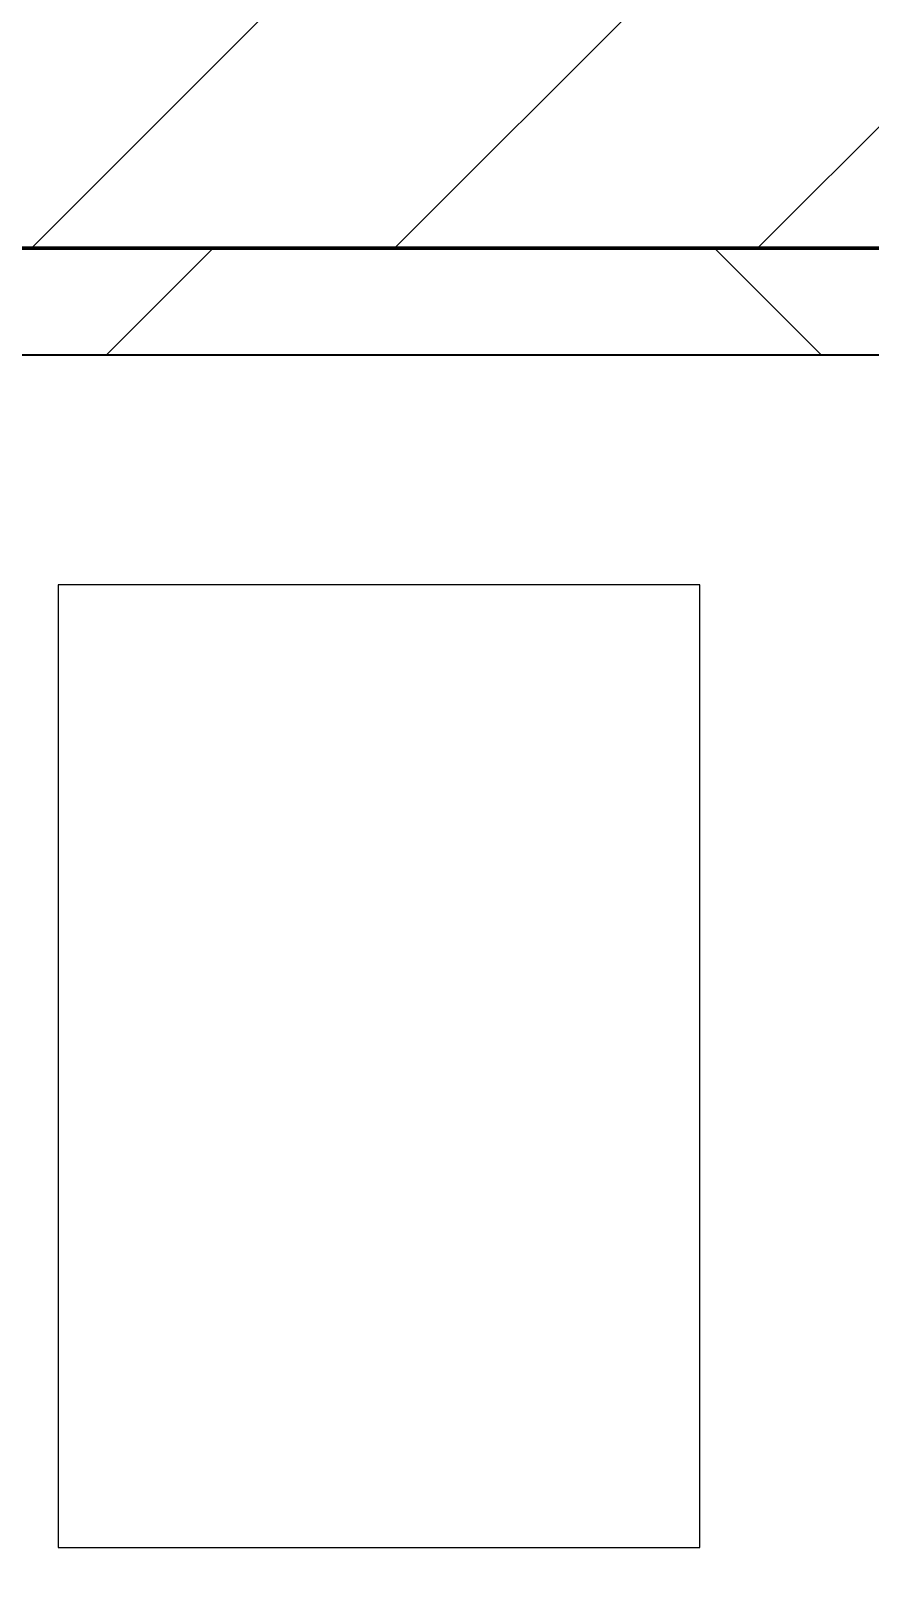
# Model space of a CAD drawing. Header units: millimetres. Extents: x -853228 to -744682, y -17776 to 32484.
# Drawn here: x -782545 to -782153, y 7325 to 8046 of the extents above; entities that cross this region are included whole.
import ezdxf
from ezdxf.xclip import XClip

# ---------------------------------------------------------------- set-up
doc = ezdxf.new("R2010")
doc.units = ezdxf.units.MM
doc.header["$XCLIPFRAME"] = 0
doc.layers.add('000 - WIPEOUT', color=250, linetype='Continuous')
doc.layers.add('A11_ALU.SOLID SHEET', color=2, linetype='Continuous')
for name, color, linetype, lineweight in [('A-GLAZ-CURT', 2, 'Continuous', 9), ('A-WALL', 5, 'Continuous', 35), ('A-WALL-FNSH', 2, 'Continuous', 35), ('A-WALL-PATT', 1, 'Continuous', 9)]:
    doc.layers.add(name, color=color, linetype=linetype, lineweight=lineweight)

# ---------------------------------------------------------------- blocks, each defined once
blk = doc.blocks.new('PPLS-PP19_Custom Tile Pattern - Custom Tile Pattern-V66-4281-01 ENLARGED LOWER PLATFORM LEVEL - REFLECTED CEILING PLAN - SHEET 2')
at = {"layer": 'A-GLAZ-CURT'}
for p, q in [((-300, 0), (300, 0)), ((300, 0), (-300, 0)), ((230.06, 0), (300, 0)), ((-300, -50), (300, -50)), ((300, -50), (-300, -50))]:
    blk.add_line(p, q, dxfattribs=at)
for points, knots in [([(201.98, 0), (204.65, 0), (209.14, 0), (213.9, 0), (241.96, 0), (266.73, 0), (281.71, 0), (291.71, 0), (296.52, 0), (297.86, 0), (298.09, 0)], [-7540.859947, -7540.859947, -7540.859947, -7540.859947, -7289.299508, -7042.621073, -6582.165592, -6068.460911, -5766.029927, -5566.724884, -5280.360606, -5199.253518, -5199.253518, -5199.253518, -5199.253518]), ([(300, 0), (286.53, 0), (254.22, 0), (220.84, 0), (203.62, 0), (202.77, 0)], [-285.253232, -285.253232, -285.253232, -285.253232, -244.693688, -187.987675, -185.029123, -185.029123, -185.029123, -185.029123]), ([(300, 0), (288.22, 0), (262, 0), (230.43, 0), (219.94, 0), (219.02, 0)], [-12528.858583, -12528.858583, -12528.858583, -12528.858583, -11905.454923, -11162.864862, -10856.732305, -10856.732305, -10856.732305, -10856.732305]), ([(284.76, 0), (284.76, 0), (285.09, 0), (287.47, 0), (293.59, 0), (297.76, 0), (300, 0)], [-4110.630118, -4110.630118, -4110.630118, -4110.630118, -4053.389046, -3959.664717, -3862.421465, -3746.95702, -3746.95702, -3746.95702, -3746.95702]), ([(297.38, 0), (295.84, 0), (291.62, 0), (285.38, 0), (284.87, 0)], [-4803.172655, -4803.172655, -4803.172655, -4803.172655, -4358.271401, -4143.037883, -4143.037883, -4143.037883, -4143.037883])]:
    blk.add_open_spline(points, degree=3, knots=knots, dxfattribs=at)
blk = doc.blocks.new('PPLS-PP19_Custom Tile Pattern - Custom Tile Pattern-V67-4281-01 ENLARGED LOWER PLATFORM LEVEL - REFLECTED CEILING PLAN - SHEET 2')
at = {"layer": 'A-GLAZ-CURT'}
for p, q in [((-300, 0), (300, 0)), ((300, 0), (-300, 0)), ((-293.07, 0), (-275.75, 0)), ((-275.75, 0), (-293.07, 0)), ((-222.32, 0), (-205, 0)), ((-205, 0), (-222.32, 0)), ((-300, -50), (300, -50)), ((300, -50), (-300, -50))]:
    blk.add_line(p, q, dxfattribs=at)
at = {"layer": 'A-GLAZ-CURT', "flags": 128}
for points in [[(-300, 0), (-291.56, 0), (-283.3, 0), (-275.2, 0), (-267.26, 0), (-260.2, 0)], [(-260.2, 0), (-267.51, 0), (-275.48, 0), (-283.55, 0), (-291.73, 0), (-300, 0)], [(-191.24, 0), (-196.37, 0), (-202.58, 0), (-209.04, 0), (-215.73, 0), (-222.63, 0), (-229.72, 0), (-236.97, 0), (-244.39, 0), (-251.96, 0), (-259.67, 0)], [(-259.45, 0), (-251.77, 0), (-244.2, 0), (-236.74, 0), (-229.36, 0), (-222.06, 0), (-214.83, 0), (-207.71, 0), (-200.76, 0), (-194.02, 0), (-187.54, 0), (-181.38, 0), (-175.58, 0), (-170.25, 0), (-165.64, 0), (-162.01, 0), (-159.53, 0), (-157.46, 0), (-154.52, 0), (-149.42, 0), (-141.84, 0), (-132.81, 0), (-126.08, 0)], [(-125.17, 0), (-128.55, 0), (-134.16, 0), (-140.03, 0), (-145.5, 0), (-150.63, 0), (-155.53, 0), (-160.27, 0), (-164.95, 0), (-169.65, 0), (-174.47, 0), (-179.49, 0), (-184.81, 0), (-190.44, 0)]]:
    blk.add_lwpolyline(points, dxfattribs=at)
at = {"layer": 'A-GLAZ-CURT'}
for points, knots in [([(-300, 0), (-284.65, 0), (-243.99, 0), (-210.82, 0), (-192.01, 0)], [-5323.127839, -5323.127839, -5323.127839, -5323.127839, -4502.809032, -3105.157906, -3105.157906, -3105.157906, -3105.157906]), ([(-191.26, 0), (-198.65, 0), (-226.61, 0), (-262.56, 0), (-294.48, 0), (-300, 0)], [-15659.319695, -15659.319695, -15659.319695, -15659.319695, -15131.813646, -13729.592194, -13439.944408, -13439.944408, -13439.944408, -13439.944408]), ([(-137.88, 0), (-140.56, 0), (-147.66, 0), (-147.69, 0), (-158.72, 0), (-174.02, 0), (-185.59, 0), (-209.77, 0), (-232.01, 0), (-255.22, 0), (-262.59, 0), (-264.9, 0), (-265.4, 0)], [-3187.727384, -3187.727384, -3187.727384, -3187.727384, -2919.378265, -2477.344047, -2237.412286, -2029.680487, -1755.085331, -1400.429864, -858.079193, -543.655514, -208.940337, 0, 0, 0, 0]), ([(-258.6, 0), (-257.91, 0), (-254.26, 0), (-241.25, 0), (-225.99, 0), (-213.1, 0), (-202.23, 0), (-195.53, 0), (-191.86, 0)], [-5722.54675, -5722.54675, -5722.54675, -5722.54675, -5657.471696, -5413.335975, -5017.494783, -4832.723979, -4666.091899, -4455.137067, -4455.137067, -4455.137067, -4455.137067]), ([(-133.82, 0), (-135.51, 0), (-137.8, 0), (-149.31, 0), (-162.01, 0), (-177.91, 0), (-199.46, 0), (-216.65, 0), (-231.26, 0), (-233.46, 0), (-234, 0)], [-2731.647847, -2731.647847, -2731.647847, -2731.647847, -2418.507304, -2308.929706, -2113.765672, -1763.376603, -1422.553702, -978.033455, -846.069444, -682.911962, -682.911962, -682.911962, -682.911962]), ([(-233.49, 0), (-233.44, 0), (-232.38, 0), (-230.74, 0), (-225.3, 0), (-223.63, 0)], [-455.274641, -455.274641, -455.274641, -455.274641, -440.605512, -119.536984, 0, 0, 0, 0]), ([(-223.63, 0), (-219.39, 0), (-208.31, 0), (-197.55, 0), (-192, 0)], [-5463.295695, -5463.295695, -5463.295695, -5463.295695, -5161.076232, -4856.26284, -4856.26284, -4856.26284, -4856.26284]), ([(-191.26, 0), (-189.63, 0), (-182.01, 0), (-171.77, 0), (-158.7, 0), (-157.22, 0)], [-4443.577227, -4443.577227, -4443.577227, -4443.577227, -4349.945572, -4000.813434, -3840.635403, -3840.635403, -3840.635403, -3840.635403]), ([(-191.26, 0), (-189.37, 0), (-182.43, 0), (-169.02, 0), (-152.12, 0), (-136.84, 0), (-127.33, 0), (-124.19, 0), (-123.43, 0), (-123.28, 0)], [-4842.804216, -4842.804216, -4842.804216, -4842.804216, -4739.070012, -4465.409639, -4149.119819, -3839.893365, -3647.167523, -3488.92562, -3439.852845, -3439.852845, -3439.852845, -3439.852845]), ([(-191.25, 0), (-186.07, 0), (-158.96, 0), (-129.95, 0), (-110.8, 0), (-99.5, 0), (-91.46, 0)], [-3086.306301, -3086.306301, -3086.306301, -3086.306301, -2700.551212, -1002.059161, -460.363443, 0, 0, 0, 0]), ([(-122.46, 0), (-126.46, 0), (-146.93, 0), (-170.33, 0), (-190.91, 0)], [-17507.862731, -17507.862731, -17507.862731, -17507.862731, -17136.203329, -15667.613966, -15667.613966, -15667.613966, -15667.613966]), ([(-152.35, 0), (-151.03, 0), (-147.71, 0), (-143.57, 0), (-138.62, 0)], [-3494.978217, -3494.978217, -3494.978217, -3494.978217, -3371.022232, -3227.460399, -3227.460399, -3227.460399, -3227.460399]), ([(-123.27, 0), (-124.63, 0), (-128.35, 0), (-136.96, 0), (-147.46, 0), (-150.03, 0), (-150.57, 0)], [-5814.755826, -5814.755826, -5814.755826, -5814.755826, -5700.061948, -5508.838257, -5298.784692, -5196.16478, -5196.16478, -5196.16478, -5196.16478]), ([(-150.34, 0), (-150.07, 0), (-147.75, 0), (-142.6, 0), (-127.26, 0), (-107.3, 0), (-90.42, 0), (-75.26, 0), (-68.41, 0), (-65.12, 0), (-63.63, 0)], [-4948.728362, -4948.728362, -4948.728362, -4948.728362, -4883.323924, -4440.880425, -4054.690705, -3793.097032, -3402.597032, -3144.956779, -3050.982048, -2969.237017, -2969.237017, -2969.237017, -2969.237017]), ([(-122.81, 0), (-128.03, 0), (-136.73, 0), (-147.74, 0), (-149.07, 0)], [-6742.200112, -6742.200112, -6742.200112, -6742.200112, -6449.282163, -6277.220794, -6277.220794, -6277.220794, -6277.220794]), ([(-148.23, 0), (-146.94, 0), (-140.15, 0), (-137.28, 0), (-133.93, 0), (-128.78, 0), (-126.5, 0)], [-6162.058746, -6162.058746, -6162.058746, -6162.058746, -6017.569127, -5560.701257, -5364.112219, -5231.017328, -5231.017328, -5231.017328, -5231.017328]), ([(-86.16, 0), (-91.37, 0), (-104.13, 0), (-122.65, 0), (-139.03, 0), (-146.11, 0), (-146.95, 0)], [-1681.3698, -1681.3698, -1681.3698, -1681.3698, -1374.161226, -945.742622, -741.901385, -489.130243, -489.130243, -489.130243, -489.130243]), ([(-146.69, 0), (-146.59, 0), (-145.49, 0), (-135.69, 0), (-128.29, 0), (-125.15, 0)], [-420.34245, -420.34245, -420.34245, -420.34245, -406.956646, -290.263673, 0, 0, 0, 0]), ([(-127.41, 0), (-131.63, 0), (-133.16, 0), (-134.09, 0), (-134.15, 0)], [-8540.990293, -8540.990293, -8540.990293, -8540.990293, -8266.114998, -8246.473386, -8246.473386, -8246.473386, -8246.473386]), ([(-134.15, 0), (-133.32, 0), (-130.31, 0), (-117.33, 0), (-92.04, 0), (-74.02, 0), (-62.74, 0), (-60.36, 0), (-59.97, 0)], [-7657.439573, -7657.439573, -7657.439573, -7657.439573, -7293.749979, -6839.55839, -6236.997189, -5713.340575, -5140.470607, -5006.787413, -5006.787413, -5006.787413, -5006.787413]), ([(-113.43, 0), (-113.44, 0), (-113.96, 0), (-119.73, 0), (-125.43, 0), (-127.03, 0), (-127.41, 0)], [-328.499627, -328.499627, -328.499627, -328.499627, -282.672656, -98.539552, -24.539552, 0, 0, 0, 0]), ([(-126.5, 0), (-122.44, 0), (-108.71, 0), (-86.68, 0), (-64.27, 0), (-56.57, 0), (-54.16, 0)], [-5231.017328, -5231.017328, -5231.017328, -5231.017328, -4994.692869, -4542.524482, -4008.285538, -3736.440949, -3736.440949, -3736.440949, -3736.440949]), ([(-125.15, 0), (-124.93, 0), (-124.21, 0), (-123.33, 0), (-122.65, 0)], [-3362.7396, -3362.7396, -3362.7396, -3362.7396, -3342.215224, -3292.682525, -3292.682525, -3292.682525, -3292.682525]), ([(-122.35, 0), (-119.36, 0), (-111.92, 0), (-98.9, 0), (-85.29, 0), (-71.67, 0), (-65.93, 0), (-65.07, 0)], [-3285.485818, -3285.485818, -3285.485818, -3285.485818, -3074.362186, -2902.289527, -2605.247022, -2322.099534, -2241.8264, -2241.8264, -2241.8264, -2241.8264]), ([(-72.93, 0), (-75.51, 0), (-88.85, 0), (-107, 0), (-122.32, 0)], [-19442.345229, -19442.345229, -19442.345229, -19442.345229, -18935.241197, -17512.189656, -17512.189656, -17512.189656, -17512.189656]), ([(-26.75, 0), (-27.82, 0), (-36.18, 0), (-53.55, 0), (-78.2, 0), (-104.85, 0), (-117.81, 0), (-122.31, 0)], [-8718.362214, -8718.362214, -8718.362214, -8718.362214, -8532.293389, -8073.216054, -7508.296369, -7004.680444, -6751.445441, -6751.445441, -6751.445441, -6751.445441]), ([(-122.08, 0), (-122.01, 0), (-121.69, 0), (-121.2, 0), (-120.88, 0)], [-3136.336417, -3136.336417, -3136.336417, -3136.336417, -3110.304437, -3035.164275, -3035.164275, -3035.164275, -3035.164275]), ([(-120.13, 0), (-120.14, 0), (-120.22, 0), (-120.59, 0), (-121.64, 0)], [-2933.992132, -2933.992132, -2933.992132, -2933.992132, -2920.575025, -2854.30879, -2854.30879, -2854.30879, -2854.30879]), ([(-53.36, 0), (-55.73, 0), (-63.63, 0), (-81.23, 0), (-99.51, 0), (-114.02, 0), (-117.28, 0), (-118.78, 0)], [-1232.026867, -1232.026867, -1232.026867, -1232.026867, -1060.00838, -740.068933, -229.489605, -116.330425, 0, 0, 0, 0]), ([(-117.74, 0), (-117.19, 0), (-114.78, 0), (-113.43, 0), (-113.43, 0)], [-821.249067, -821.249067, -821.249067, -821.249067, -394.672656, -330.879064, -330.879064, -330.879064, -330.879064]), ([(-53.33, 0), (-55.58, 0), (-64.56, 0), (-85.2, 0), (-107.61, 0), (-116.56, 0), (-117.56, 0)], [-3089.64767, -3089.64767, -3089.64767, -3089.64767, -2842.901703, -2193.204658, -1433.981041, -985.49888, -985.49888, -985.49888, -985.49888]), ([(-115.82, 0), (-114.96, 0), (-110.41, 0), (-96.78, 0), (-71.33, 0), (-42.53, 0), (-12.78, 0), (4.23, 0), (9.64, 0), (10.14, 0), (10.18, 0)], [-5724.064692, -5724.064692, -5724.064692, -5724.064692, -5430.283136, -5103.229623, -4799.173296, -4065.652676, -3589.737505, -3285.047089, -3066.359526, -3044.715262, -3044.715262, -3044.715262, -3044.715262]), ([(9.32, 0), (9.08, 0), (7.65, 0), (2.57, 0), (-12.23, 0), (-25.64, 0), (-40, 0), (-56.24, 0), (-75.59, 0), (-94, 0), (-112.01, 0), (-114.94, 0), (-115.63, 0)], [-2922.926651, -2922.926651, -2922.926651, -2922.926651, -2882.788014, -2720.818881, -2518.50168, -2125.455881, -1792.521578, -1466.981642, -1208.454564, -789.402658, -501.969187, -243.577221, -243.577221, -243.577221, -243.577221]), ([(-91.46, 0), (-90.09, 0), (-84.7, 0), (-77.43, 0), (-72.73, 0), (-72.64, 0), (-72.64, 0)], [-19832.387487, -19832.387487, -19832.387487, -19832.387487, -19753.885894, -19541.04734, -19478.625389, -19471.062469, -19471.062469, -19471.062469, -19471.062469]), ([(-63.96, 0), (-64.13, 0), (-72.5, 0), (-80.63, 0), (-86.16, 0)], [-2171.769325, -2171.769325, -2171.769325, -2171.769325, -2007.031671, -1681.3698, -1681.3698, -1681.3698, -1681.3698]), ([(-53.37, 0), (-55.02, 0), (-59.67, 0), (-71.66, 0), (-77.83, 0), (-82.66, 0), (-83.28, 0), (-83.28, 0)], [-2248.276371, -2248.276371, -2248.276371, -2248.276371, -2161.752162, -2006.592567, -1646.621388, -1424.436217, -1393.971743, -1393.971743, -1393.971743, -1393.971743]), ([(-83.28, 0), (-83.28, 0), (-82.91, 0), (-76.14, 0), (-62.97, 0), (-48.14, 0), (-36.49, 0), (-33.57, 0), (-29.94, 0), (-28.57, 0)], [-1393.4169, -1393.4169, -1393.4169, -1393.4169, -1353.722004, -1274.333717, -1073.56893, -651.549973, -296.515819, -83.513472, 0, 0, 0, 0]), ([(-66.39, 0), (-66.39, 0), (-63.63, 0), (-53.63, 0), (-34.42, 0), (-29.82, 0), (-29.19, 0)], [-2493.31794, -2493.31794, -2493.31794, -2493.31794, -2315.303971, -1809.437387, -963.711516, -666.19313, -666.19313, -666.19313, -666.19313]), ([(31.18, 0), (25.97, 0), (11.99, 0), (-16.92, 0), (-47.42, 0), (-65.77, 0), (-66.37, 0), (-66.38, 0)], [-4496.803627, -4496.803627, -4496.803627, -4496.803627, -4222.080604, -3745.412743, -2981.410125, -2542.574734, -2498.224237, -2498.224237, -2498.224237, -2498.224237]), ([(-63.63, 0), (-61.49, 0), (-57.39, 0), (-55.94, 0), (-54.5, 0), (-54.36, 0)], [-2969.237017, -2969.237017, -2969.237017, -2969.237017, -2851.217951, -2734.127174, -2721.800599, -2721.800599, -2721.800599, -2721.800599]), ([(-58.83, 0), (-58.37, 0), (-57.29, 0), (-54.23, 0), (-46.33, 0), (-42.62, 0), (-41.76, 0)], [-4859.52896, -4859.52896, -4859.52896, -4859.52896, -4680.891996, -4469.85053, -4321.566175, -4270.495146, -4270.495146, -4270.495146, -4270.495146]), ([(-53.54, 0), (-50.6, 0), (-44.8, 0), (-40.79, 0), (-40.46, 0), (-40.44, 0)], [-2699.66717, -2699.66717, -2699.66717, -2699.66717, -2474.780881, -2410.990208, -2350.645972, -2350.645972, -2350.645972, -2350.645972]), ([(-53.39, 0), (-53.24, 0), (-51.85, 0), (-48.53, 0), (-30.79, 0), (-18.03, 0), (8.61, 0), (15.02, 0), (22.91, 0), (31, 0), (39.04, 0), (51.19, 0), (58.74, 0), (61.34, 0), (61.45, 0)], [-3707.135473, -3707.135473, -3707.135473, -3707.135473, -3689.699207, -3546.54457, -3315.260113, -2864.387349, -2439.246196, -2084.094819, -1956.422387, -1818.904206, -1645.594513, -1443.202566, -1228.752106, -1120.932285, -1120.932285, -1120.932285, -1120.932285]), ([(-29.03, 0), (-33.97, 0), (-42.05, 0), (-50.09, 0), (-53.17, 0)], [-2680.714891, -2680.714891, -2680.714891, -2680.714891, -2413.671296, -2251.800508, -2251.800508, -2251.800508, -2251.800508]), ([(-36.33, 0), (-36.43, 0), (-37.27, 0), (-45.02, 0), (-45.87, 0), (-50.85, 0), (-53.14, 0)], [-1855.773136, -1855.773136, -1855.773136, -1855.773136, -1810.870157, -1672.078046, -1405.135169, -1237.182091, -1237.182091, -1237.182091, -1237.182091]), ([(-36.62, 0), (-36.62, 0), (-40.35, 0), (-43.42, 0), (-48.79, 0), (-52.49, 0)], [-4069.478503, -4069.478503, -4069.478503, -4069.478503, -3858.647035, -3538.256648, -3120.746453, -3120.746453, -3120.746453, -3120.746453]), ([(-51.83, 0), (-51.83, 0), (-51.78, 0), (-47.4, 0), (-46.01, 0), (-40.22, 0), (-36.78, 0)], [-632.814994, -632.814994, -632.814994, -632.814994, -627.965721, -508.377888, -260.442412, 0, 0, 0, 0]), ([(15.14, 0), (14.99, 0), (9.51, 0), (-2.9, 0), (-20.62, 0), (-32.81, 0), (-44.85, 0), (-51.43, 0), (-51.79, 0)], [-1934.732642, -1934.732642, -1934.732642, -1934.732642, -1925.670641, -1617.263037, -1290.787923, -1039.307308, -819.71621, -644.910881, -644.910881, -644.910881, -644.910881]), ([(-41.76, 0), (-39.9, 0), (-37.72, 0), (-36.92, 0), (-36.77, 0)], [-4270.495146, -4270.495146, -4270.495146, -4270.495146, -4161.040818, -4106.245333, -4106.245333, -4106.245333, -4106.245333]), ([(-36.78, 0), (-32.43, 0), (-19.22, 0), (-1.33, 0), (11.7, 0), (15.1, 0)], [-6191.144455, -6191.144455, -6191.144455, -6191.144455, -5862.463379, -5340.621928, -5159.287046, -5159.287046, -5159.287046, -5159.287046]), ([(-36.29, 0), (-36.29, 0), (-34.66, 0), (-28.88, 0), (-26.95, 0), (-26.54, 0)], [-9150.272121, -9150.272121, -9150.272121, -9150.272121, -9057.163041, -8919.836787, -8834.607043, -8834.607043, -8834.607043, -8834.607043]), ([(30.82, 0), (29.27, 0), (20.14, 0), (3.54, 0), (-16.58, 0), (-34.76, 0), (-36.04, 0)], [-10462.034656, -10462.034656, -10462.034656, -10462.034656, -10363.088938, -9884.23066, -9424.652049, -9182.880979, -9182.880979, -9182.880979, -9182.880979]), ([(-33.34, 0), (-33.34, 0), (-32.93, 0), (-31.16, 0), (-30.52, 0)], [-2415.024266, -2415.024266, -2415.024266, -2415.024266, -2357.633367, -2323.618664, -2323.618664, -2323.618664, -2323.618664]), ([(15.48, 0), (10.75, 0), (-0.89, 0), (-17.84, 0), (-30.57, 0), (-31.82, 0), (-32, 0)], [-3582.245441, -3582.245441, -3582.245441, -3582.245441, -3333.063701, -2994.501669, -2698.150104, -2614.070998, -2614.070998, -2614.070998, -2614.070998]), ([(-30.76, 0), (-30.73, 0), (-29.99, 0), (-23.47, 0), (-15.75, 0), (-15.19, 0)], [-54176.191683, -54176.191683, -54176.191683, -54176.191683, -54157.274271, -53749.15266, -53717.791567, -53717.791567, -53717.791567, -53717.791567]), ([(-30.52, 0), (-27.11, 0), (-17.83, 0), (5.99, 0), (22.06, 0), (37.44, 0), (45.92, 0), (57.76, 0), (64.47, 0), (72.74, 0), (75.22, 0), (76.03, 0), (76.21, 0)], [-2323.618664, -2323.618664, -2323.618664, -2323.618664, -2142.497158, -1716.209403, -1206.526904, -1089.329421, -901.315459, -753.071572, -495.328968, -421.953223, -334.951786, -290.452333, -290.452333, -290.452333, -290.452333]), ([(-13, 0), (-14.35, 0), (-17.68, 0), (-25.97, 0), (-29.52, 0), (-30.21, 0)], [-55207.591944, -55207.591944, -55207.591944, -55207.591944, -54789.006179, -54461.685999, -54290.791712, -54290.791712, -54290.791712, -54290.791712]), ([(8.33, 0), (8.19, 0), (7.18, 0), (0.32, 0), (-13.89, 0), (-24.92, 0), (-29.03, 0)], [-3574.286521, -3574.286521, -3574.286521, -3574.286521, -3526.962355, -3285.499107, -2903.012179, -2680.714891, -2680.714891, -2680.714891, -2680.714891]), ([(-28.98, 0), (-28.66, 0), (-27.39, 0), (-24.45, 0), (-22.56, 0)], [-166.548282, -166.548282, -166.548282, -166.548282, -102.06493, 0, 0, 0, 0]), ([(-28.57, 0), (-26.93, 0), (-20.29, 0), (-11.45, 0), (2.08, 0), (10.86, 0), (15.06, 0), (15.56, 0)], [-5361.429781, -5361.429781, -5361.429781, -5361.429781, -5261.36855, -5050.479954, -4785.90057, -4596.498881, -4570.384402, -4570.384402, -4570.384402, -4570.384402]), ([(-22.56, 0), (-20.27, 0), (-17.03, 0), (-11.36, 0), (-7.66, 0), (-6.6, 0), (-6.44, 0)], [-56468.192263, -56468.192263, -56468.192263, -56468.192263, -56344.022017, -56303.229861, -56166.290093, -56124.392176, -56124.392176, -56124.392176, -56124.392176]), ([(-15.19, 0), (-13.07, 0), (-0.71, 0), (12.11, 0), (15.48, 0)], [-461.142613, -461.142613, -461.142613, -461.142613, -429.606584, -418.500335, -418.500335, -418.500335, -418.500335]), ([(-6.54, 0), (-6.73, 0), (-7.2, 0), (-7.6, 0), (-7.79, 0)], [-56009.792147, -56009.792147, -56009.792147, -56009.792147, -55949.290093, -55895.192118, -55895.192118, -55895.192118, -55895.192118]), ([(-2.63, 0), (-2.47, 0), (-1.22, 0), (4.92, 0), (15.97, 0), (22.54, 0), (24.49, 0)], [-226.825321, -226.825321, -226.825321, -226.825321, -220.269177, -206.416616, -198.214427, -187.717507, -187.717507, -187.717507, -187.717507]), ([(15.57, 0), (8.31, 0), (2.68, 0), (-1.67, 0), (-2.25, 0)], [-281.572088, -281.572088, -281.572088, -281.572088, -246.234814, -234.646884, -234.646884, -234.646884, -234.646884]), ([(15.56, 0), (26.4, 0), (46.91, 0), (70.92, 0), (82.12, 0), (83.66, 0)], [-5150.963161, -5150.963161, -5150.963161, -5150.963161, -4573.028122, -4094.177415, -3869.465285, -3869.465285, -3869.465285, -3869.465285]), ([(15.57, 0), (24.12, 0), (46.19, 0), (69.73, 0), (83.74, 0)], [-418.40848, -418.40848, -418.40848, -418.40848, -390.253598, -347.429871, -347.429871, -347.429871, -347.429871]), ([(103.09, 0), (101.08, 0), (86.31, 0), (63.34, 0), (35.84, 0), (22.04, 0), (16.45, 0), (15.57, 0)], [-375.435014, -375.435014, -375.435014, -375.435014, -369.147452, -330.153101, -307.516438, -285.83788, -281.576261, -281.576261, -281.576261, -281.576261]), ([(70.61, 0), (66.16, 0), (55.8, 0), (39.61, 0), (28.5, 0), (19.04, 0), (15.57, 0)], [-4647.237329, -4647.237329, -4647.237329, -4647.237329, -4326.416877, -4098.545751, -3766.694881, -3583.749887, -3583.749887, -3583.749887, -3583.749887]), ([(76.63, 0), (74.8, 0), (67.65, 0), (53.52, 0), (37, 0), (24.39, 0), (18.37, 0), (15.58, 0)], [-3095.572228, -3095.572228, -3095.572228, -3095.572228, -2950.589685, -2634.532728, -2313.748533, -2106.613311, -1943.18947, -1943.18947, -1943.18947, -1943.18947]), ([(15.75, 0), (18.13, 0), (21.69, 0), (24.62, 0), (24.72, 0), (24.72, 0)], [-4567.143888, -4567.143888, -4567.143888, -4567.143888, -4445.288762, -4384.376941, -4376.041937, -4376.041937, -4376.041937, -4376.041937]), ([(24.69, 0), (24.54, 0), (20.99, 0), (18.24, 0), (16.11, 0), (16.02, 0)], [-4368.572414, -4368.572414, -4368.572414, -4368.572414, -4306.476363, -4080.000647, -4070.715204, -4070.715204, -4070.715204, -4070.715204]), ([(18.16, 0), (19.15, 0), (24.25, 0), (25.66, 0), (26.12, 0)], [-5700.113719, -5700.113719, -5700.113719, -5700.113719, -5554.232259, -5302.431367, -5302.431367, -5302.431367, -5302.431367]), ([(84.53, 0), (83.9, 0), (80.79, 0), (74.4, 0), (62.26, 0), (51.85, 0), (43.81, 0), (29.53, 0), (20.67, 0), (18.85, 0), (18.16, 0)], [-7191.714782, -7191.714782, -7191.714782, -7191.714782, -7135.649961, -6924.452779, -6738.82075, -6548.303034, -6314.283804, -6135.05769, -5972.647715, -5832.674503, -5832.674503, -5832.674503, -5832.674503]), ([(27.44, 0), (27.9, 0), (29.54, 0), (38.07, 0), (53.39, 0), (71.67, 0), (81.64, 0), (83.8, 0), (84.53, 0)], [-5037.309798, -5037.309798, -5037.309798, -5037.309798, -4887.603822, -4705.298446, -4353.683244, -3960.84581, -3759.045785, -3583.432862, -3583.432862, -3583.432862, -3583.432862]), ([(27.89, 0), (29.09, 0), (33.4, 0), (48.37, 0), (71.92, 0), (100.57, 0), (116.36, 0), (128.63, 0), (128.95, 0)], [-147.777612, -147.777612, -147.777612, -147.777612, -135.792042, -118.513713, -97.899267, -63.759246, -39.050993, -35.895543, -35.895543, -35.895543, -35.895543]), ([(53.18, 0), (53.06, 0), (52.22, 0), (44.99, 0), (36.46, 0), (30.82, 0)], [-622.740158, -622.740158, -622.740158, -622.740158, -566.066452, -360.610861, 0, 0, 0, 0]), ([(136.44, 0), (121.66, 0), (86.93, 0), (51.16, 0), (31.18, 0)], [-106.750556, -106.750556, -106.750556, -106.750556, -59.610984, 0, 0, 0, 0]), ([(152.49, 0), (149.18, 0), (137.03, 0), (109.77, 0), (76.86, 0), (57.82, 0), (46.51, 0), (41.18, 0), (36.02, 0), (35.54, 0), (35.54, 0)], [-484.335931, -484.335931, -484.335931, -484.335931, -458.593899, -401.860199, -357.622665, -341.267687, -334.000314, -326.15566, -319.318397, -317.489778, -317.489778, -317.489778, -317.489778]), ([(36.29, 0), (37.77, 0), (48.82, 0), (63.02, 0), (76.58, 0), (84.52, 0)], [-314.598523, -314.598523, -314.598523, -314.598523, -305.899624, -287.17622, -256.717166, -256.717166, -256.717166, -256.717166]), ([(61.47, 0), (61.47, 0), (61.21, 0), (54.61, 0), (53.71, 0), (53.56, 0)], [-1113.311073, -1113.311073, -1113.311073, -1113.311073, -1096.402191, -891.204116, -747.28819, -747.28819, -747.28819, -747.28819])]:
    blk.add_open_spline(points, degree=3, knots=knots, dxfattribs=at)
for points in [[(-122.91, 0), (-125.31, 0), (-129.56, 0), (-133.82, 0)], [(-118.78, 0), (-120.04, 0), (-121.19, 0), (-122.34, 0)], [(-39.84, 0), (-39.08, 0), (-38.11, 0), (-37.36, 0)], [(15.55, 0), (13.04, 0), (10.7, 0), (9.63, 0)], [(24.49, 0), (25.23, 0), (25.72, 0), (26.04, 0)]]:
    blk.add_open_spline(points, degree=3, dxfattribs=at)
blk = doc.blocks.new('*U516')
at = {"layer": 'A-GLAZ-CURT', "rotation": 180}
for name, p in [('PPLS-PP19_Custom Tile Pattern - Custom Tile Pattern-V67-4281-01 ENLARGED LOWER PLATFORM LEVEL - REFLECTED CEILING PLAN - SHEET 2', (19200, 4315)), ('PPLS-PP19_Custom Tile Pattern - Custom Tile Pattern-V66-4281-01 ENLARGED LOWER PLATFORM LEVEL - REFLECTED CEILING PLAN - SHEET 2', (19800, 4315))]:
    blk.add_blockref(name, p, dxfattribs=at)
blk = doc.blocks.new('*U903')
at = {"color": 3}
blk.add_wipeout([(-225, 3150), (225, 3150), (225, 2850), (-225, 2850)], dxfattribs=at).dxf.layer = '000 - WIPEOUT'
at = {"layer": 'A11_ALU.SOLID SHEET', "color": 0, "linetype": 'ByBlock'}
blk.add_lwpolyline([(-225, 2850), (225, 2850), (225, 3150), (-225, 3150)], close=True, dxfattribs=at)
blk = doc.blocks.new('*U986')
blk.add_lwpolyline([(-38349, 4315), (-38349, 2757.5), (-41450, 2757.5), (-41450, 4315), (-49246.8, 4315), (-49246.8, 550), (-30509.06, 550), (-30509.06, 4315), (-38349, 4315)])
at = {"layer": 'A11_ALU.SOLID SHEET', "linetype": 'ByBlock', "rotation": 90}
blk.add_blockref('*U903', (-34700, 3982.5), dxfattribs=at)

msp = doc.modelspace()

# ---------------------------------------------------------------- hatches: boundary and pattern name
at = {"layer": 'A-WALL-PATT', "lineweight": 9}
h = msp.add_hatch(dxfattribs=at)
h.set_pattern_fill('FP_2', color=256, style=0, pattern_type=2)
h.set_pattern_definition([(45, (0, 0), (-84.852814, 84.852814), [])])
h.paths.add_polyline_path([(-778775.03, 7944.02), (-778775.03, 8144.02), (-783082.37, 8144.02), (-783082.37, 7944.02), (-780382.37, 7944.02), (-780382.37, 7994.02), (-779182.37, 7994.02), (-779182.37, 7944.02), (-779050.8, 7944.02)])

# ---------------------------------------------------------------- linework, layer by layer
at = {"layer": 'A-WALL', "color": 7, "lineweight": 70}
for p, q in [((-780382.37, 7944.02), (-783032.37, 7944.02)), ((-783032.37, 7944.02), (-780382.37, 7944.02))]:
    msp.add_line(p, q, dxfattribs=at)

# ---------------------------------------------------------------- block references
ref = msp.add_blockref('*U986', (-744682.37, 3579.02))
XClip(ref).set_block_clipping_path([(-104690.1238047113, -9620.0077451946), (-34092.6543255158, 14393.0014498748)])

# ---------------------------------------------------------------- next in the draw order: hatches: boundary and pattern name
at = {"layer": 'A-WALL-PATT', "lineweight": 9}
h = msp.add_hatch(dxfattribs=at)
h.set_pattern_fill('FP_3', color=256, style=0, pattern_type=2)
h.set_pattern_definition([(45, (0, 0), (-212.13203, 212.13203), []), (135, (0, 0), (-212.13203, -212.13203), [])])
h.paths.add_polyline_path([(-779257.63, 7894.02), (-778775.03, 7894.02), (-778775.03, 7944.02), (-779182.37, 7944.02), (-779182.37, 7904.02), (-780238.41, 7904.02), (-780216.03, 7894.02), (-779326.57, 7894.02)])
h.paths.add_polyline_path([(-780636.49, 7894.02), (-780326.34, 7894.02), (-780348.72, 7904.02), (-780382.37, 7904.95), (-780382.37, 7944.02), (-783032.37, 7944.02), (-783032.37, 7894.02), (-780705.43, 7894.02)])

# ---------------------------------------------------------------- next in the draw order: linework, layer by layer
msp.add_spline([(-835882.37, 3579.02), (-801682.37, 12088.47), (-758836, 27096.51), (-744682.37, 3579.02)], degree=3)
at = {"layer": 'A-WALL-FNSH', "color": 250}
msp.add_line((-780382.37, 7894.02), (-783032.37, 7894.02), dxfattribs=at)

# ---------------------------------------------------------------- next in the draw order: block references
msp.add_blockref('*U516', (-801682.37, 3579.02))

doc.saveas('drawing.dxf')
